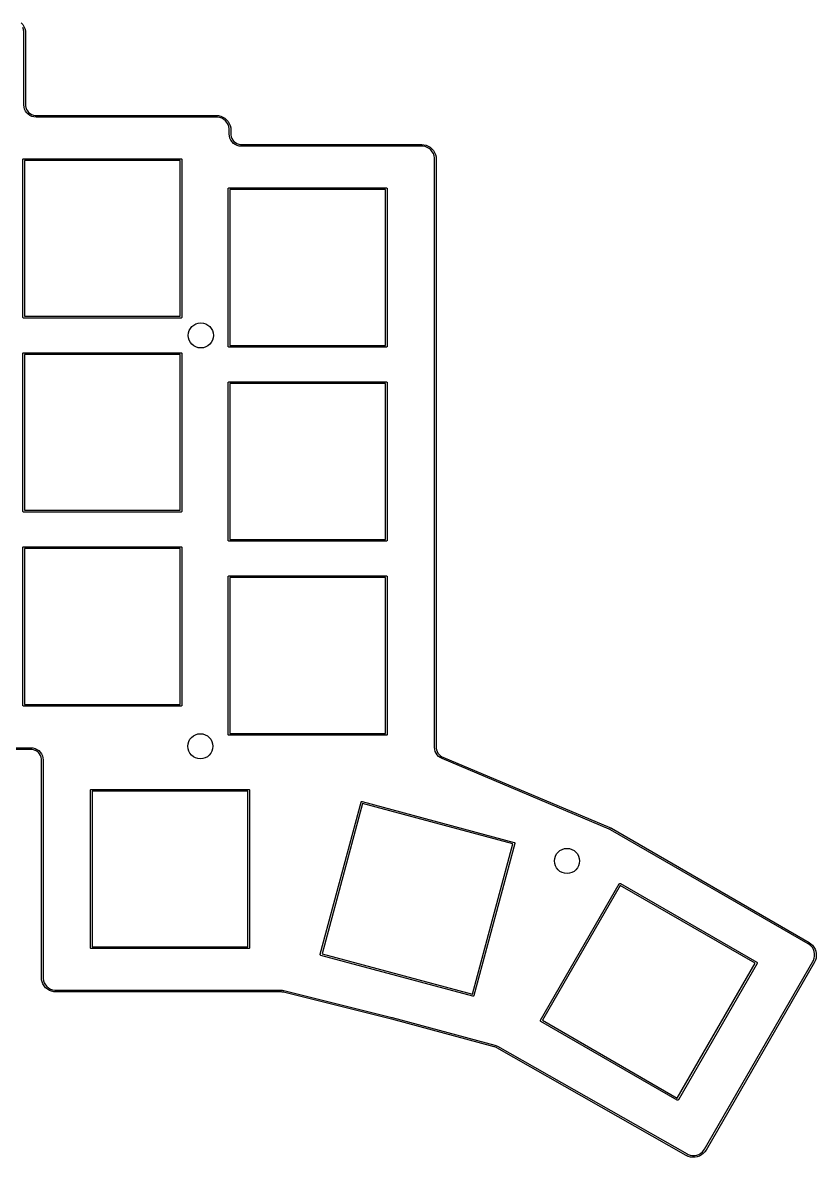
# Model space of a CAD drawing. Extents: x 33 to 165, y -128 to -28.
# Drawn here: x 95.8 to 165.3, y -127.6 to -28.2 of the extents above; entities that cross this region are included whole.
import ezdxf

# ---------------------------------------------------------------- set-up
doc = ezdxf.new("R2010")
doc.units = 0
doc.layers.add('BLACK', color=7, linetype='CONTINUOUS')

msp = doc.modelspace()

# ---------------------------------------------------------------- linework, layer by layer
at = {"layer": 'BLACK', "linetype": 'CONTINUOUS'}
for p, q in [((95.640585, -28.229006), (95.770521, -28.381139)), ((95.829849, -28.83828), (95.762519, -28.653304)), ((95.770521, -28.381139), (95.87506, -28.551725)), ((95.87506, -28.551725), (95.951626, -28.736564)), ((95.951626, -28.736564), (95.998337, -28.931105)), ((95.864037, -29.032138), (95.829849, -28.83828)), ((95.864028, -29.13056), (95.864039, -29.130438)), ((95.864028, -35.43056), (95.864028, -29.13056)), ((95.864039, -29.130438), (95.864037, -29.032138)), ((95.998337, -28.931105), (96.01404, -29.130557)), ((96.01404, -29.130557), (96.014028, -29.130558)), ((96.014028, -29.130558), (96.014028, -29.13056)), ((96.014028, -29.13056), (96.014028, -35.43056)), ((95.864137, -35.431671), (95.864028, -35.43056)), ((95.880365, -35.61723), (95.864137, -35.431671)), ((95.928859, -35.798233), (95.880365, -35.61723)), ((96.014028, -35.43056), (96.014028, -35.430563)), ((96.014028, -35.430563), (96.01404, -35.430563)), ((96.01404, -35.430563), (96.014037, -35.51149)), ((96.014037, -35.51149), (96.042138, -35.670886)), ((96.042138, -35.670886), (96.097491, -35.82298)), ((96.008048, -35.968064), (95.928859, -35.798233)), ((96.115526, -36.121563), (96.008048, -35.968064)), ((96.097491, -35.82298), (96.178416, -35.963151)), ((96.248027, -36.254066), (96.115526, -36.121563)), ((96.178416, -35.963151), (96.282452, -36.08714)), ((96.401525, -36.361546), (96.248027, -36.254066)), ((96.282452, -36.08714), (96.406439, -36.191178)), ((96.571355, -36.440737), (96.401525, -36.361546)), ((96.406439, -36.191178), (96.54661, -36.272104)), ((96.54661, -36.272104), (96.698703, -36.327459)), ((96.752357, -36.489233), (96.571355, -36.440737)), ((96.698703, -36.327459), (96.858099, -36.355562)), ((96.939012, -36.505558), (96.752357, -36.489233)), ((96.858099, -36.355562), (96.939026, -36.35556)), ((96.939028, -36.50556), (96.939012, -36.505558)), ((96.939026, -36.35556), (96.939028, -36.35556)), ((96.939028, -36.35556), (112.739028, -36.35556)), ((96.93903, -36.50556), (96.939028, -36.50556)), ((112.739026, -36.50556), (96.93903, -36.50556)), ((112.837451, -36.505562), (112.739026, -36.50556)), ((112.739028, -36.35556), (112.739029, -36.35556)), ((112.739029, -36.35556), (112.73903, -36.35556)), ((112.73903, -36.35556), (112.938482, -36.371261)), ((113.031309, -36.539748), (112.837451, -36.505562)), ((112.938482, -36.371261), (113.133024, -36.41797)), ((113.216286, -36.607077), (113.031309, -36.539748)), ((113.133024, -36.41797), (113.317863, -36.494535)), ((113.386762, -36.705502), (113.216286, -36.607077)), ((113.317863, -36.494535), (113.48845, -36.599071)), ((113.537558, -36.832034), (113.386762, -36.705502)), ((113.48845, -36.599071), (113.640585, -36.729006)), ((113.640585, -36.729006), (113.770521, -36.881139)), ((113.664091, -36.982828), (113.537558, -36.832034)), ((113.762519, -37.153304), (113.664091, -36.982828)), ((113.829849, -37.33828), (113.762519, -37.153304)), ((113.770521, -36.881139), (113.87506, -37.051725)), ((113.864037, -37.532138), (113.829849, -37.33828)), ((113.864028, -37.63056), (113.864039, -37.630438)), ((113.864028, -37.98056), (113.864028, -37.63056)), ((113.864039, -37.630438), (113.864037, -37.532138)), ((113.87506, -37.051725), (113.951626, -37.236564)), ((113.951626, -37.236564), (113.998337, -37.431105)), ((113.998337, -37.431105), (114.01404, -37.630557)), ((114.01404, -37.630557), (114.014028, -37.630558)), ((114.014028, -37.630558), (114.014028, -37.63056)), ((114.014028, -37.63056), (114.014028, -37.98056)), ((113.864137, -37.981671), (113.864028, -37.98056)), ((113.880365, -38.16723), (113.864137, -37.981671)), ((113.928859, -38.348233), (113.880365, -38.16723)), ((114.008048, -38.518064), (113.928859, -38.348233)), ((114.115526, -38.671563), (114.008048, -38.518064)), ((114.014028, -37.98056), (114.014028, -37.980563)), ((114.014028, -37.980563), (114.01404, -37.980563)), ((114.01404, -37.980563), (114.014037, -38.06149)), ((114.014037, -38.06149), (114.042138, -38.220886)), ((114.042138, -38.220886), (114.097491, -38.37298)), ((114.097491, -38.37298), (114.178416, -38.513151)), ((114.248027, -38.804066), (114.115526, -38.671563)), ((114.178416, -38.513151), (114.282452, -38.63714)), ((114.282452, -38.63714), (114.406439, -38.741178)), ((114.406439, -38.741178), (114.54661, -38.822104)), ((114.401525, -38.911546), (114.248027, -38.804066)), ((114.571355, -38.990737), (114.401525, -38.911546)), ((114.54661, -38.822104), (114.698703, -38.877459)), ((114.752357, -39.039233), (114.571355, -38.990737)), ((114.698703, -38.877459), (114.858099, -38.905562)), ((114.939012, -39.055558), (114.752357, -39.039233)), ((114.858099, -38.905562), (114.939026, -38.90556)), ((114.939028, -39.05556), (114.939012, -39.055558)), ((114.939026, -38.90556), (114.939028, -38.90556)), ((114.939028, -38.90556), (130.739028, -38.90556)), ((114.93903, -39.05556), (114.939028, -39.05556)), ((130.739026, -39.05556), (114.93903, -39.05556)), ((130.837451, -39.055562), (130.739026, -39.05556)), ((130.739028, -38.90556), (130.739029, -38.90556)), ((130.739029, -38.90556), (130.73903, -38.90556)), ((130.73903, -38.90556), (130.938482, -38.921261)), ((131.031309, -39.089748), (130.837451, -39.055562)), ((130.938482, -38.921261), (131.133024, -38.96797)), ((131.216286, -39.157077), (131.031309, -39.089748)), ((131.133024, -38.96797), (131.317863, -39.044535)), ((131.386762, -39.255502), (131.216286, -39.157077)), ((131.317863, -39.044535), (131.48845, -39.149071)), ((131.537558, -39.382034), (131.386762, -39.255502)), ((131.48845, -39.149071), (131.640585, -39.279006)), ((131.664091, -39.532828), (131.537558, -39.382034)), ((131.640585, -39.279006), (131.770521, -39.431139)), ((131.762519, -39.703304), (131.664091, -39.532828)), ((131.829849, -39.88828), (131.762519, -39.703304)), ((131.770521, -39.431139), (131.87506, -39.601725)), ((131.87506, -39.601725), (131.951626, -39.786564)), ((95.764028, -40.23056), (95.765469, -40.215928)), ((95.764028, -54.03056), (95.764028, -40.23056)), ((95.765469, -40.215928), (95.776668, -40.188892)), ((95.776668, -40.188892), (95.79736, -40.1682)), ((95.79736, -40.1682), (95.824396, -40.157001)), ((95.824396, -40.157001), (95.839028, -40.15556)), ((95.839028, -40.15556), (109.639028, -40.15556)), ((95.914028, -40.30556), (95.914028, -53.95556)), ((109.564028, -40.30556), (95.914028, -40.30556)), ((109.564028, -53.95556), (109.564028, -40.30556)), ((109.639028, -40.15556), (109.65366, -40.157001)), ((109.65366, -40.157001), (109.680696, -40.1682)), ((109.680696, -40.1682), (109.701388, -40.188892)), ((109.701388, -40.188892), (109.712587, -40.215928)), ((109.712587, -40.215928), (109.714028, -40.23056)), ((109.714028, -40.23056), (109.714028, -54.03056)), ((131.864037, -40.082138), (131.829849, -39.88828)), ((131.864028, -40.18056), (131.864039, -40.180438)), ((131.864028, -91.71978), (131.864028, -40.18056)), ((131.864039, -40.180438), (131.864037, -40.082138)), ((131.951626, -39.786564), (131.998337, -39.981105)), ((131.998337, -39.981105), (132.01404, -40.180557)), ((132.01404, -40.180557), (132.014028, -40.180558)), ((132.014028, -40.180558), (132.014028, -40.18056)), ((132.014028, -40.18056), (132.014028, -91.719781)), ((113.765469, -42.765928), (113.776668, -42.738892)), ((113.776668, -42.738892), (113.79736, -42.7182)), ((113.79736, -42.7182), (113.824396, -42.707001)), ((113.824396, -42.707001), (113.839028, -42.70556)), ((113.839028, -42.70556), (127.639028, -42.70556)), ((127.639028, -42.70556), (127.65366, -42.707001)), ((127.65366, -42.707001), (127.680696, -42.7182)), ((127.680696, -42.7182), (127.701388, -42.738892)), ((127.701388, -42.738892), (127.712587, -42.765928)), ((113.764028, -42.78056), (113.765469, -42.765928)), ((113.764028, -56.58056), (113.764028, -42.78056)), ((113.914028, -42.85556), (113.914028, -56.50556)), ((127.564028, -42.85556), (113.914028, -42.85556)), ((127.564028, -56.50556), (127.564028, -42.85556)), ((127.712587, -42.765928), (127.714028, -42.78056)), ((127.714028, -42.78056), (127.714028, -56.58056)), ((95.765469, -54.045192), (95.764028, -54.03056)), ((95.776668, -54.072228), (95.765469, -54.045192)), ((95.79736, -54.09292), (95.776668, -54.072228)), ((95.824396, -54.104119), (95.79736, -54.09292)), ((95.839028, -54.10556), (95.824396, -54.104119)), ((109.639028, -54.10556), (95.839028, -54.10556)), ((95.914028, -53.95556), (109.564028, -53.95556)), ((109.65366, -54.104119), (109.639028, -54.10556)), ((109.680696, -54.09292), (109.65366, -54.104119)), ((109.701388, -54.072228), (109.680696, -54.09292)), ((109.712587, -54.045192), (109.701388, -54.072228)), ((109.714028, -54.03056), (109.712587, -54.045192)), ((113.765469, -56.595192), (113.764028, -56.58056)), ((113.776668, -56.622228), (113.765469, -56.595192)), ((113.79736, -56.64292), (113.776668, -56.622228)), ((113.824396, -56.654119), (113.79736, -56.64292)), ((113.839028, -56.65556), (113.824396, -56.654119)), ((127.639028, -56.65556), (113.839028, -56.65556)), ((113.914028, -56.50556), (127.564028, -56.50556)), ((127.65366, -56.654119), (127.639028, -56.65556)), ((127.680696, -56.64292), (127.65366, -56.654119)), ((127.701388, -56.622228), (127.680696, -56.64292)), ((127.712587, -56.595192), (127.701388, -56.622228)), ((127.714028, -56.58056), (127.712587, -56.595192)), ((95.764028, -57.23056), (95.765469, -57.215928)), ((95.764028, -71.03056), (95.764028, -57.23056)), ((95.765469, -57.215928), (95.776668, -57.188892)), ((95.776668, -57.188892), (95.79736, -57.1682)), ((95.79736, -57.1682), (95.824396, -57.157001)), ((95.824396, -57.157001), (95.839028, -57.15556)), ((95.839028, -57.15556), (109.639028, -57.15556)), ((95.914028, -57.30556), (95.914028, -70.95556)), ((109.564028, -57.30556), (95.914028, -57.30556)), ((109.564028, -70.95556), (109.564028, -57.30556)), ((109.639028, -57.15556), (109.65366, -57.157001)), ((109.65366, -57.157001), (109.680696, -57.1682)), ((109.680696, -57.1682), (109.701388, -57.188892)), ((109.701388, -57.188892), (109.712587, -57.215928)), ((109.712587, -57.215928), (109.714028, -57.23056)), ((109.714028, -57.23056), (109.714028, -71.03056)), ((113.764028, -59.78056), (113.765469, -59.765928)), ((113.764028, -73.58056), (113.764028, -59.78056)), ((113.765469, -59.765928), (113.776668, -59.738892)), ((113.776668, -59.738892), (113.79736, -59.7182)), ((113.79736, -59.7182), (113.824396, -59.707001)), ((113.824396, -59.707001), (113.839028, -59.70556)), ((113.839028, -59.70556), (127.639028, -59.70556)), ((113.914028, -59.85556), (113.914028, -73.50556)), ((127.564028, -59.85556), (113.914028, -59.85556)), ((127.564028, -73.50556), (127.564028, -59.85556)), ((127.639028, -59.70556), (127.65366, -59.707001)), ((127.65366, -59.707001), (127.680696, -59.7182)), ((127.680696, -59.7182), (127.701388, -59.738892)), ((127.701388, -59.738892), (127.712587, -59.765928)), ((127.712587, -59.765928), (127.714028, -59.78056)), ((127.714028, -59.78056), (127.714028, -73.58056)), ((95.765469, -71.045192), (95.764028, -71.03056)), ((95.776668, -71.072228), (95.765469, -71.045192)), ((95.79736, -71.09292), (95.776668, -71.072228)), ((95.824396, -71.104119), (95.79736, -71.09292)), ((95.839028, -71.10556), (95.824396, -71.104119)), ((109.639028, -71.10556), (95.839028, -71.10556)), ((95.914028, -70.95556), (109.564028, -70.95556)), ((109.65366, -71.104119), (109.639028, -71.10556)), ((109.680696, -71.09292), (109.65366, -71.104119)), ((109.701388, -71.072228), (109.680696, -71.09292)), ((109.712587, -71.045192), (109.701388, -71.072228)), ((109.714028, -71.03056), (109.712587, -71.045192)), ((113.914028, -73.50556), (127.564028, -73.50556)), ((95.764028, -74.23056), (95.765469, -74.215928)), ((95.764028, -88.03056), (95.764028, -74.23056)), ((95.765469, -74.215928), (95.776668, -74.188892)), ((95.776668, -74.188892), (95.79736, -74.1682)), ((95.79736, -74.1682), (95.824396, -74.157001)), ((95.824396, -74.157001), (95.839028, -74.15556)), ((95.839028, -74.15556), (109.639028, -74.15556)), ((95.914028, -74.30556), (95.914028, -87.95556)), ((109.564028, -74.30556), (95.914028, -74.30556)), ((109.564028, -87.95556), (109.564028, -74.30556)), ((109.639028, -74.15556), (109.65366, -74.157001)), ((109.65366, -74.157001), (109.680696, -74.1682)), ((109.680696, -74.1682), (109.701388, -74.188892)), ((109.701388, -74.188892), (109.712587, -74.215928)), ((109.712587, -74.215928), (109.714028, -74.23056)), ((109.714028, -74.23056), (109.714028, -88.03056)), ((113.765469, -73.595192), (113.764028, -73.58056)), ((113.776668, -73.622228), (113.765469, -73.595192)), ((113.79736, -73.64292), (113.776668, -73.622228)), ((113.824396, -73.654119), (113.79736, -73.64292)), ((113.839028, -73.65556), (113.824396, -73.654119)), ((127.639028, -73.65556), (113.839028, -73.65556)), ((127.65366, -73.654119), (127.639028, -73.65556)), ((127.680696, -73.64292), (127.65366, -73.654119)), ((127.701388, -73.622228), (127.680696, -73.64292)), ((127.712587, -73.595192), (127.701388, -73.622228)), ((127.714028, -73.58056), (127.712587, -73.595192)), ((113.764028, -76.78056), (113.765469, -76.765928)), ((113.764028, -90.58056), (113.764028, -76.78056)), ((113.765469, -76.765928), (113.776668, -76.738892)), ((113.776668, -76.738892), (113.79736, -76.7182)), ((113.79736, -76.7182), (113.824396, -76.707001)), ((113.824396, -76.707001), (113.839028, -76.70556)), ((113.839028, -76.70556), (127.639028, -76.70556)), ((113.914028, -76.85556), (113.914028, -90.50556)), ((127.564028, -76.85556), (113.914028, -76.85556)), ((127.564028, -90.50556), (127.564028, -76.85556)), ((127.639028, -76.70556), (127.65366, -76.707001)), ((127.65366, -76.707001), (127.680696, -76.7182)), ((127.680696, -76.7182), (127.701388, -76.738892)), ((127.701388, -76.738892), (127.712587, -76.765928)), ((127.712587, -76.765928), (127.714028, -76.78056)), ((127.714028, -76.78056), (127.714028, -90.58056)), ((95.765469, -88.045192), (95.764028, -88.03056)), ((95.776668, -88.072228), (95.765469, -88.045192)), ((95.79736, -88.09292), (95.776668, -88.072228)), ((95.824396, -88.104119), (95.79736, -88.09292)), ((95.839028, -88.10556), (95.824396, -88.104119)), ((109.639028, -88.10556), (95.839028, -88.10556)), ((95.914028, -87.95556), (109.564028, -87.95556)), ((109.65366, -88.104119), (109.639028, -88.10556)), ((109.680696, -88.09292), (109.65366, -88.104119)), ((109.701388, -88.072228), (109.680696, -88.09292)), ((109.712587, -88.045192), (109.701388, -88.072228)), ((109.714028, -88.03056), (109.712587, -88.045192)), ((113.765469, -90.595192), (113.764028, -90.58056)), ((113.776668, -90.622228), (113.765469, -90.595192)), ((113.79736, -90.64292), (113.776668, -90.622228)), ((113.824396, -90.654119), (113.79736, -90.64292)), ((113.839028, -90.65556), (113.824396, -90.654119)), ((127.639028, -90.65556), (113.839028, -90.65556)), ((113.914028, -90.50556), (127.564028, -90.50556)), ((127.65366, -90.654119), (127.639028, -90.65556)), ((127.680696, -90.64292), (127.65366, -90.654119)), ((127.701388, -90.622228), (127.680696, -90.64292)), ((127.712587, -90.595192), (127.701388, -90.622228)), ((127.714028, -90.58056), (127.712587, -90.595192)), ((92.739028, -91.75556), (96.479028, -91.75556)), ((96.479026, -91.90556), (92.73903, -91.90556)), ((96.559953, -91.905561), (96.479026, -91.90556)), ((96.479028, -91.75556), (96.479029, -91.75556)), ((96.479029, -91.75556), (96.47903, -91.75556)), ((96.47903, -91.75556), (96.6657, -91.771896)), ((96.719348, -91.93367), (96.559953, -91.905561)), ((96.6657, -91.771896), (96.846698, -91.820398)), ((96.87144, -91.98903), (96.719348, -91.93367)), ((96.846698, -91.820398), (97.016525, -91.899591)), ((97.011609, -92.069958), (96.87144, -91.98903)), ((97.135597, -92.173995), (97.011609, -92.069958)), ((97.016525, -91.899591), (97.170021, -92.00707)), ((97.239636, -92.297982), (97.135597, -92.173995)), ((97.170021, -92.00707), (97.302522, -92.13957)), ((97.320566, -92.43815), (97.239636, -92.297982)), ((97.302522, -92.13957), (97.410003, -92.293064)), ((97.375927, -92.590242), (97.320566, -92.43815)), ((97.410003, -92.293064), (97.489198, -92.46289)), ((131.879065, -91.898971), (131.864028, -91.71978)), ((131.923762, -92.07315), (131.879065, -91.898971)), ((131.996868, -92.23744), (131.923762, -92.07315)), ((132.096337, -92.387246), (131.996868, -92.23744)), ((132.014028, -91.719781), (132.014028, -91.719782)), ((132.014028, -91.719782), (132.014109, -91.797412)), ((132.014109, -91.797412), (132.039987, -91.950501)), ((132.039987, -91.950501), (132.091022, -92.097133)), ((132.091022, -92.097133), (132.165785, -92.233207)), ((132.219386, -92.518374), (132.096337, -92.387246)), ((132.165785, -92.233207), (132.262185, -92.354914)), ((132.262185, -92.354914), (132.377525, -92.458849)), ((97.404038, -92.749636), (97.375927, -92.590242)), ((97.404028, -92.83056), (97.404039, -92.830438)), ((97.404028, -111.88056), (97.404028, -92.83056)), ((97.404039, -92.830438), (97.404038, -92.749636)), ((97.489198, -92.46289), (97.537702, -92.643887)), ((97.537702, -92.643887), (97.55404, -92.830557)), ((97.55404, -92.830557), (97.554028, -92.830557)), ((97.554028, -92.830557), (97.554028, -92.83056)), ((97.554028, -92.83056), (97.554028, -111.88056)), ((132.362572, -92.627157), (132.219386, -92.518374)), ((132.521884, -92.710546), (132.362572, -92.627157)), ((132.377525, -92.458849), (132.508576, -92.542103)), ((132.508576, -92.542103), (132.580092, -92.572301)), ((132.521887, -92.710548), (132.521884, -92.710546)), ((132.521889, -92.710549), (132.521887, -92.710548)), ((147.174874, -98.879868), (132.521889, -92.710549)), ((132.580092, -92.572301), (132.580093, -92.572302)), ((132.580093, -92.572302), (147.233082, -98.741623)), ((101.705469, -95.465928), (101.716668, -95.438892)), ((101.716668, -95.438892), (101.73736, -95.4182)), ((101.73736, -95.4182), (101.764396, -95.407001)), ((101.764396, -95.407001), (101.779028, -95.40556)), ((101.779028, -95.40556), (115.579028, -95.40556)), ((115.579028, -95.40556), (115.59366, -95.407001)), ((115.59366, -95.407001), (115.620696, -95.4182)), ((115.620696, -95.4182), (115.641388, -95.438892)), ((115.641388, -95.438892), (115.652587, -95.465928)), ((101.704028, -95.48056), (101.705469, -95.465928)), ((101.704028, -109.28056), (101.704028, -95.48056)), ((101.854028, -95.55556), (101.854028, -109.20556)), ((115.504028, -95.55556), (101.854028, -95.55556)), ((115.504028, -109.20556), (115.504028, -95.55556)), ((115.652587, -95.465928), (115.654028, -95.48056)), ((115.654028, -95.48056), (115.654028, -109.28056)), ((121.849139, -109.859187), (125.420842, -96.52941)), ((125.546319, -96.640677), (122.013438, -109.825565)), ((125.420842, -96.52941), (125.426021, -96.51565)), ((125.426021, -96.51565), (125.443835, -96.492434)), ((125.443835, -96.492434), (125.469178, -96.477802)), ((125.469178, -96.477802), (125.498191, -96.473982)), ((125.498191, -96.473982), (125.512697, -96.476378)), ((125.512697, -96.476378), (138.842474, -100.048081)), ((138.731206, -100.173558), (125.546319, -96.640677)), ((147.174876, -98.87987), (147.174874, -98.879868)), ((147.196495, -98.888975), (147.174875, -98.87987)), ((147.174875, -98.87987), (147.174876, -98.87987)), ((147.238939, -98.908969), (147.196495, -98.888975)), ((147.233082, -98.741623), (147.233084, -98.741624)), ((147.233084, -98.741624), (147.233088, -98.741627)), ((147.233088, -98.741627), (147.28164, -98.763272)), ((147.280513, -98.930715), (147.238939, -98.908969)), ((147.300829, -98.942444), (147.280513, -98.930715)), ((147.28164, -98.763272), (147.329251, -98.786925)), ((147.300831, -98.942439), (147.300829, -98.942444)), ((147.300834, -98.942441), (147.300831, -98.942439)), ((164.621334, -108.942436), (147.300834, -98.942441)), ((147.329251, -98.786925), (147.375772, -98.812508)), ((147.375772, -98.812508), (147.375834, -98.812537)), ((147.375834, -98.812537), (164.696342, -108.812537)), ((135.198326, -113.358445), (138.731206, -100.173558)), ((138.895507, -100.139936), (135.323803, -113.469712)), ((138.842474, -100.048081), (138.856224, -100.053256)), ((138.856224, -100.053256), (138.856234, -100.053259)), ((138.856234, -100.053259), (138.87945, -100.071074)), ((138.87945, -100.071074), (138.894082, -100.096416)), ((138.894082, -100.096416), (138.897902, -100.12543)), ((138.897902, -100.12543), (138.895507, -100.139936)), ((141.158061, -115.632036), (148.058061, -103.680886)), ((148.150464, -103.820838), (141.325465, -115.642084)), ((148.058061, -103.680886), (148.066625, -103.668934)), ((148.066625, -103.668934), (148.089842, -103.65112)), ((148.089842, -103.65112), (148.118108, -103.643546)), ((148.118108, -103.643546), (148.147121, -103.647366)), ((148.147121, -103.647366), (148.160513, -103.653434)), ((159.97171, -110.645836), (148.150464, -103.820838)), ((148.160513, -103.653434), (160.111663, -110.553433)), ((101.705469, -109.295192), (101.704028, -109.28056)), ((101.716668, -109.322228), (101.705469, -109.295192)), ((101.73736, -109.34292), (101.716668, -109.322228)), ((101.764396, -109.354119), (101.73736, -109.34292)), ((101.779028, -109.35556), (101.764396, -109.354119)), ((115.579028, -109.35556), (101.779028, -109.35556)), ((101.854028, -109.20556), (115.504028, -109.20556)), ((115.59366, -109.354119), (115.579028, -109.35556)), ((115.620696, -109.34292), (115.59366, -109.354119)), ((115.641388, -109.322228), (115.620696, -109.34292)), ((115.652587, -109.295192), (115.641388, -109.322228)), ((115.654028, -109.28056), (115.652587, -109.295192)), ((164.621335, -108.942437), (164.621334, -108.942436)), ((164.706564, -108.991655), (164.621335, -108.942437)), ((164.696342, -108.812537), (164.696346, -108.81254)), ((164.696346, -108.81254), (164.696349, -108.812541)), ((164.696349, -108.812541), (164.699512, -108.814715)), ((164.699512, -108.814715), (164.70051, -108.815129)), ((164.70051, -108.815129), (164.701381, -108.816)), ((164.701381, -108.816), (164.861212, -108.925873)), ((164.85734, -109.118195), (164.706564, -108.991655)), ((164.983855, -109.268993), (164.85734, -109.118195)), ((164.861212, -108.925873), (165.006318, -109.063598)), ((165.082264, -109.439467), (164.983855, -109.268993)), ((165.006318, -109.063598), (165.128095, -109.222324)), ((165.128095, -109.222324), (165.223545, -109.398145)), ((121.846743, -109.873693), (121.849139, -109.859187)), ((121.850563, -109.902706), (121.846743, -109.873693)), ((121.865195, -109.928049), (121.850563, -109.902706)), ((121.888411, -109.945863), (121.865195, -109.928049)), ((121.902172, -109.951042), (121.888411, -109.945863)), ((135.231948, -113.522746), (121.902172, -109.951042)), ((122.013438, -109.825565), (135.198326, -113.358445)), ((165.082258, -110.393948), (165.149576, -110.208977)), ((165.14958, -109.624438), (165.082264, -109.439467)), ((165.149576, -110.208977), (165.183755, -110.015128)), ((165.183756, -109.818288), (165.14958, -109.624438)), ((165.183755, -110.015128), (165.183756, -109.818288)), ((165.223545, -109.398145), (165.290318, -109.586732)), ((165.305895, -110.181781), (165.249079, -110.373604)), ((165.290318, -109.586732), (165.326771, -109.783442)), ((165.332006, -109.983433), (165.305895, -110.181781)), ((165.326771, -109.783442), (165.332006, -109.983433)), ((153.146711, -122.467083), (159.97171, -110.645836)), ((160.139115, -110.655885), (153.239115, -122.607036)), ((155.533121, -126.933702), (165.033119, -110.479223)), ((165.163025, -110.55422), (155.663025, -127.008702)), ((160.111663, -110.553433), (160.123614, -110.561997)), ((160.123614, -110.561997), (160.141429, -110.585214)), ((160.145183, -110.642493), (160.139115, -110.655885)), ((160.141429, -110.585214), (160.149002, -110.613479)), ((160.149002, -110.61348), (160.145183, -110.642493)), ((160.149002, -110.613479), (160.149002, -110.61348)), ((165.033051, -110.479183), (165.082258, -110.393948)), ((165.033119, -110.479223), (165.033051, -110.479183)), ((165.163027, -110.554217), (165.163025, -110.554217)), ((165.163025, -110.554217), (165.163025, -110.55422)), ((165.164689, -110.550547), (165.163026, -110.554216)), ((165.163026, -110.554216), (165.163027, -110.554217)), ((165.249079, -110.373604), (165.164689, -110.550547)), ((97.404088, -111.881173), (97.404028, -111.88056)), ((97.419731, -112.080013), (97.404088, -111.881173)), ((97.466432, -112.274558), (97.419731, -112.080013)), ((97.542993, -112.459401), (97.466432, -112.274558)), ((97.554028, -111.88056), (97.554028, -111.880563)), ((97.554028, -111.880563), (97.55404, -111.880563)), ((97.55404, -111.880563), (97.554037, -111.978987)), ((97.554037, -111.978987), (97.588215, -112.172847)), ((97.588215, -112.172847), (97.655537, -112.357827)), ((97.647528, -112.629992), (97.542993, -112.459401)), ((97.777463, -112.782128), (97.647528, -112.629992)), ((97.655537, -112.357827), (97.75396, -112.528305)), ((97.75396, -112.528305), (97.880491, -112.679101)), ((97.929598, -112.912065), (97.777463, -112.782128)), ((97.880491, -112.679101), (98.031286, -112.805634)), ((98.100187, -113.016601), (97.929598, -112.912065)), ((98.031286, -112.805634), (98.201763, -112.904058)), ((98.28503, -113.093164), (98.100187, -113.016601)), ((98.201763, -112.904058), (98.386742, -112.971383)), ((98.479575, -113.139867), (98.28503, -113.093164)), ((98.386742, -112.971383), (98.580601, -113.005562)), ((98.67902, -113.155559), (98.479575, -113.139867)), ((98.580601, -113.005562), (98.679026, -113.00556)), ((98.679028, -113.15556), (98.67902, -113.155559)), ((98.679026, -113.00556), (98.679028, -113.00556)), ((98.679028, -113.00556), (118.408649, -113.00556)), ((98.67903, -113.15556), (98.679028, -113.15556)), ((118.408649, -113.15556), (98.67903, -113.15556)), ((118.408649, -113.00556), (118.408651, -113.00556)), ((118.408652, -113.155559), (118.408649, -113.15556)), ((118.408651, -113.00556), (118.496191, -113.009129)), ((118.408653, -113.15556), (118.408652, -113.155559)), ((118.446376, -113.155558), (118.408653, -113.15556)), ((118.521573, -113.161702), (118.446376, -113.155558)), ((118.496191, -113.009129), (118.583155, -113.01982)), ((118.596018, -113.173955), (118.521573, -113.161702)), ((118.583155, -113.01982), (118.668757, -113.037522)), ((118.632618, -113.183095), (118.596018, -113.173955)), ((118.632621, -113.183085), (118.632618, -113.183095)), ((118.632623, -113.183084), (118.632621, -113.183085)), ((118.63263, -113.183087), (118.632623, -113.183084)), ((128.095332, -115.544686), (118.63263, -113.183087)), ((118.668757, -113.037522), (118.668952, -113.037551)), ((118.668952, -113.037551), (118.66896, -113.037553)), ((118.66896, -113.037553), (118.668961, -113.037553)), ((118.668961, -113.037553), (128.131659, -115.399152)), ((135.246454, -113.525141), (135.231948, -113.522746)), ((135.275468, -113.521321), (135.246454, -113.525141)), ((135.30081, -113.506689), (135.275468, -113.521321)), ((135.318625, -113.483473), (135.30081, -113.506689)), ((135.318627, -113.483463), (135.318625, -113.483473)), ((135.323803, -113.469712), (135.318627, -113.483463)), ((128.095333, -115.544687), (128.095332, -115.544686)), ((128.097912, -115.545331), (128.095333, -115.544687)), ((128.103063, -115.546648), (128.097912, -115.545331)), ((128.108206, -115.547994), (128.103063, -115.546648)), ((128.110774, -115.548682), (128.108206, -115.547994)), ((128.110775, -115.548681), (128.110774, -115.548682)), ((137.10088, -117.957573), (128.110775, -115.548681)), ((128.131659, -115.399152), (128.131662, -115.399153)), ((128.131662, -115.399153), (128.131665, -115.399153)), ((128.131665, -115.399153), (128.131665, -115.399154)), ((128.131665, -115.399154), (128.137644, -115.400664)), ((128.137644, -115.400664), (128.143615, -115.402209)), ((128.143615, -115.402209), (128.149576, -115.403787)), ((128.149576, -115.403787), (128.149576, -115.403788)), ((128.149576, -115.403788), (128.149578, -115.403789)), ((128.149578, -115.403789), (128.149586, -115.403791)), ((128.149586, -115.403791), (137.139703, -117.812685)), ((141.148174, -115.674442), (141.151993, -115.645428)), ((141.155747, -115.702707), (141.148174, -115.674442)), ((141.151993, -115.645428), (141.158061, -115.632036)), ((141.173562, -115.725924), (141.155747, -115.702707)), ((141.185513, -115.734488), (141.173562, -115.725924)), ((153.136663, -122.634488), (141.185513, -115.734488)), ((141.325465, -115.642084), (153.146711, -122.467083)), ((137.100881, -117.957573), (137.10088, -117.957573)), ((137.100883, -117.957574), (137.100881, -117.957573)), ((137.100883, -117.957575), (137.100883, -117.957574)), ((137.138829, -117.967741), (137.100883, -117.957575)), ((137.212721, -117.994437), (137.138829, -117.967741)), ((137.139703, -117.812685), (137.139707, -117.812686)), ((137.139707, -117.812686), (137.226744, -117.840014)), ((137.284082, -118.027308), (137.212721, -117.994437)), ((137.226744, -117.840014), (137.311157, -117.874631)), ((137.31824, -118.04671), (137.284082, -118.027308)), ((137.311157, -117.874631), (137.392165, -117.916201)), ((137.318245, -118.046702), (137.31824, -118.04671)), ((137.318248, -118.046702), (137.318245, -118.046702)), ((137.318253, -118.046706), (137.318248, -118.046702)), ((153.929225, -127.479898), (137.318253, -118.046706)), ((137.392165, -117.916201), (137.392325, -117.916272)), ((137.392325, -117.916272), (137.392332, -117.916276)), ((137.392332, -117.916276), (137.392333, -117.916276)), ((137.392333, -117.916276), (137.392334, -117.916277)), ((137.392334, -117.916277), (154.003298, -127.349463)), ((153.150051, -122.640553), (153.136663, -122.634488)), ((153.150055, -122.640556), (153.150051, -122.640553)), ((153.15343, -122.641), (153.150055, -122.640556)), ((153.179069, -122.644376), (153.15343, -122.641)), ((153.207335, -122.636802), (153.179069, -122.644376)), ((153.230551, -122.618987), (153.207335, -122.636802)), ((153.239115, -122.607036), (153.230551, -122.618987)), ((155.208421, -127.294994), (155.358331, -127.168795)), ((155.358331, -127.168795), (155.484167, -127.018579)), ((155.550283, -127.172881), (155.413344, -127.317502)), ((155.484167, -127.018579), (155.533119, -126.933705)), ((155.533119, -126.933705), (155.53312, -126.933704)), ((155.53312, -126.933704), (155.533121, -126.933702)), ((155.662999, -127.008737), (155.550283, -127.172881)), ((155.663025, -127.008702), (155.662999, -127.008737)), ((153.931146, -127.480752), (153.929225, -127.479898)), ((154.109575, -127.564397), (153.931146, -127.480752)), ((154.003298, -127.349463), (154.003304, -127.349467)), ((154.003304, -127.349467), (154.003324, -127.34943)), ((154.003324, -127.34943), (154.088501, -127.397854)), ((154.088501, -127.397854), (154.273057, -127.46372)), ((154.300875, -127.619817), (154.109575, -127.564397)), ((154.273057, -127.46372), (154.466222, -127.496688)), ((154.498472, -127.644768), (154.300875, -127.619817)), ((154.466222, -127.496688), (154.662177, -127.495765)), ((154.697544, -127.63864), (154.498472, -127.644768)), ((154.662177, -127.495765), (154.855023, -127.460979)), ((154.893232, -127.601582), (154.697544, -127.63864)), ((154.855023, -127.460979), (155.03895, -127.393376)), ((155.080761, -127.5345), (154.893232, -127.601582)), ((155.03895, -127.393376), (155.208421, -127.294994)), ((155.255553, -127.43903), (155.080761, -127.5345)), ((155.413344, -127.317502), (155.255553, -127.43903))]:
    msp.add_line(p, q, dxfattribs=at)
at = {"layer": 'BLACK'}
for centre in [(111.379028, -55.63056), (111.339028, -91.63056), (143.478453, -101.678516)]:
    msp.add_circle(centre, 1.1, dxfattribs=at)
at = {"layer": 'WHITE'}
for centre in [(111.379028, -55.63056), (111.339028, -91.63056), (143.478453, -101.678516)]:
    msp.add_circle(centre, 1.099999, dxfattribs=at)

doc.saveas('drawing.dxf')
